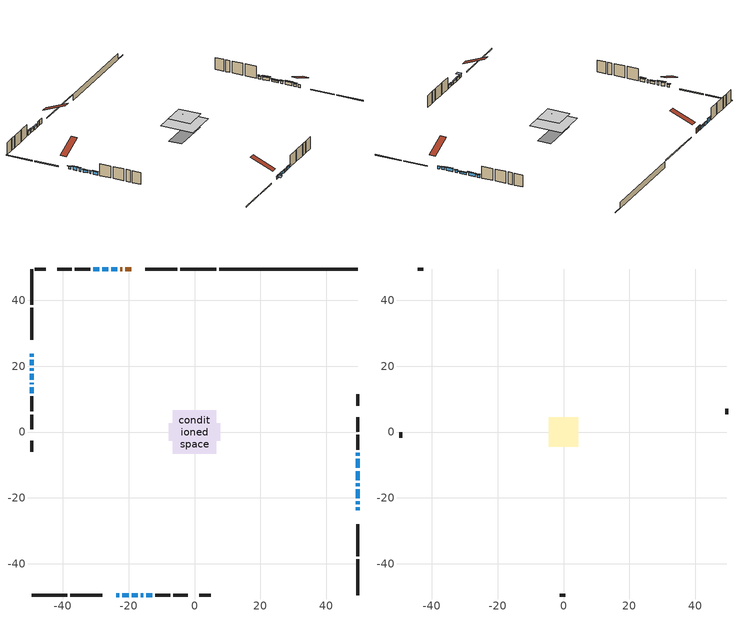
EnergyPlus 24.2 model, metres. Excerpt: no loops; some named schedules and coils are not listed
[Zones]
conditioned space
 floor outside (Floor1 construction): -0.57,-0.57 -0.57,0.57 0.57,0.57 0.57,-0.57 z1.75
 floor adiabatic (AdiabaticFloorConstruction): -6.62,-6.62 -6.62,6.62 6.62,6.62 6.62,-6.62 z4.19
 floor foundation (Slab1 construction): -7.8,-2.72 -7.8,2.72 7.8,2.72 7.8,-2.72 z-0.69
 wall outside (RimJoist1 construction): 6.54,49.54 -4.36,49.54 / -49.54,-49.54 -38.63,-49.54 / -49.54,49.54 -49.54,38.63 / 49.54,-49.54 49.54,-38.63 z1.75:2.05
 wall outside (RimJoist2 construction): -5.29,49.54 -14.92,49.54 / -37.7,-49.54 -28.07,-49.54 / -49.54,37.7 -49.54,28.07 / 49.54,-37.7 49.54,-28.07 z1.75:2.05
 wall outside (AdiabaticWallConstruction 1): -19.27,49.54 -20.99,49.54 / -21.91,49.54 -22.55,49.54 z1.75:3.78
 wall outside (AdiabaticWallConstruction): 49.54,-23.73 49.54,-22.89 / -49.54,14.91 -49.54,14.49 / -16.37,-49.54 -15.62,-49.54 / -49.54,13.56 -49.54,11.73 z1.75:2.97; -23.73,-49.54 -22.81,-49.54 / -21.88,-49.54 -20.05,-49.54 / -49.54,23.73 -49.54,22.81 / 49.54,-21.96 49.54,-21.04 / 49.54,-16.45 49.54,-15.53 / -49.54,17.67 -49.54,15.84 z1.75:2.77; -49.54,21.88 -49.54,20.31 / -49.54,19.38 -49.54,18.59 z1.75:3.15; 49.54,-20.12 49.54,-17.37 / 49.54,-10.93 49.54,-8.19 z1.75:2.99; -23.48,49.54 -25.31,49.54 / -19.13,-49.54 -17.3,-49.54 / -26.24,49.54 -28.07,49.54 / -14.7,-49.54 -12.87,-49.54 / 49.54,-7.26 49.54,-6.34 z1.75:2.79; 49.54,-14.6 49.54,-11.86 z1.75:2.46; -29,49.54 -30.83,49.54 z1.75:3.27
 wall outside (Wall1 construction): -31.75,49.54 -36.32,49.54 / -11.94,-49.54 -7.37,-49.54 / -49.54,10.8 -49.54,6.24 / 49.54,-5.41 49.54,-0.85 z1.75:6.63
 wall outside (Wall2 construction): -37.25,49.54 -41.69,49.54 / -6.44,-49.54 -2.01,-49.54 / -49.54,5.31 -49.54,0.87 / 49.54,0.08 49.54,4.52 z1.75:6.63
 wall outside (Wall5 construction): -45.18,49.54 -48.61,49.54 / 1.49,-49.54 4.91,-49.54 / -49.54,-2.63 -49.54,-6.05 / 49.54,8.01 49.54,11.44 z1.75:6.63
 wall foundation (FoundationWall1 construction): 7.47,49.54,-0.69 7.47,49.54,1.75 45.33,49.54,1.75 45.33,49.54,-0.46 49.54,49.54,-0.46 49.54,49.54,-0.69
 window (WindowConstruction 14): 49.54,-23.73 49.54,-22.89 z1.75:2.97
 window (WindowConstruction 3): -23.73,-49.54 -22.81,-49.54 z1.75:2.76
 window (WindowConstruction 4): -21.88,-49.54 -20.05,-49.54 z1.75:2.76
 window (WindowConstruction 5): -49.54,23.73 -49.54,22.81 z1.75:2.76
 window (WindowConstruction 6): -49.54,21.88 -49.54,20.31 z1.75:3.15
 window (WindowConstruction 7): -49.54,19.38 -49.54,18.59 z1.75:3.15
 window (WindowConstruction 8): 49.54,-21.96 49.54,-21.05 z1.75:2.76
 window (WindowConstruction 9): 49.54,-20.12 49.54,-17.37 z1.75:2.99
 window (WindowConstruction 10): 49.54,-16.44 49.54,-15.53 z1.75:2.76
 window (WindowConstruction 11): -23.48,49.54 -25.31,49.54 z1.75:2.79
 window (WindowConstruction 12): -19.12,-49.54 -17.3,-49.54 z1.75:2.79
 window (WindowConstruction 13): -49.54,17.66 -49.54,15.84 z1.75:2.76
 window (WindowConstruction 20): -49.54,14.91 -49.54,14.49 z1.75:2.97
 window (WindowConstruction 16): 49.54,-14.6 49.54,-11.86 z1.75:2.46
 window (WindowConstruction 15): -16.37,-49.54 -15.62,-49.54 z1.75:2.97
 window (WindowConstruction 17): -26.24,49.54 -28.07,49.54 z1.75:2.79
 window (WindowConstruction 18): -14.7,-49.54 -12.87,-49.54 z1.75:2.79
 window (WindowConstruction 19): -49.54,13.56 -49.54,11.73 z1.75:2.97
 window (WindowConstruction): 49.54,-10.93 49.54,-8.19 z1.75:2.99
 window (WindowConstruction 1): 49.54,-7.26 49.54,-6.34 z1.75:2.79
 window (WindowConstruction 2): -29,49.54 -30.83,49.54 z1.75:3.27
 door (Door): -19.27,49.54 -20.98,49.54 z1.75:3.78
 door (Door 1): -21.91,49.54 -22.55,49.54 z1.75:3.78
 ceiling adiabatic (AdiabaticFloorConstruction): 6.62,-6.62 6.62,6.62 -6.62,6.62 -6.62,-6.62 z4.19
attic - vented
 floor to conditioned space (Floor2 construction Reversed): -4.55,-4.55 -4.55,4.55 4.55,4.55 4.55,-4.55 z6.63
 floor to conditioned space (Floor3 construction Reversed): -1.45,-1.45 -1.45,1.45 1.45,1.45 1.45,-1.45 z6.63
 wall outside (Wall3 construction): -42.62,49.54 -44.25,49.54 / -1.08,-49.54 0.56,-49.54 / -49.54,-0.06 -49.54,-1.7 / 49.54,5.45 49.54,7.09 z1.75:6.63
 roof outside (Roof1 construction): -18.34,49.54,6.63 -18.34,40.35,10.45 -15.85,40.35,10.45 -15.85,49.54,6.63; -24.66,-49.54,6.63 -24.66,-40.35,10.45 -27.14,-40.35,10.45 -27.14,-49.54,6.63; -49.54,24.66,6.63 -40.35,24.66,10.45 -40.35,27.14,10.45 -49.54,27.14,6.63; 49.54,-24.66,6.63 40.35,-24.66,10.45 40.35,-27.14,10.45 49.54,-27.14,6.63
shading: -22.51,-49.54 -24.02,-49.54 -24.02,-51.36 -22.51,-51.36 z3.06; -19.76,-49.54 -22.18,-49.54 -22.18,-49.95 -19.76,-49.95 z3.06; -49.54,22.51 -49.54,24.02 -49.95,24.02 -49.95,22.51 z3.06; -49.54,20.01 -49.54,22.18 -49.95,22.18 -49.95,20.01 z3.44; -49.54,18.39 -49.54,19.58 -49.95,19.58 -49.95,18.39 z3.35; 49.54,-20.75 49.54,-22.26 49.95,-22.26 49.95,-20.75 z3.06; 49.54,-17.17 49.54,-20.32 49.95,-20.32 49.95,-17.17 z3.19; 49.54,-15.33 49.54,-16.65 49.95,-16.65 49.95,-15.33 z2.97; -25.51,49.54 -23.28,49.54 -23.28,49.95 -25.51,49.95 z2.99; -17.09,-49.54 -19.33,-49.54 -19.33,-49.95 -17.09,-49.95 z2.99; -49.54,15.63 -49.54,17.87 -49.95,17.87 -49.95,15.63 z2.97; 49.54,-11.56 49.54,-14.9 49.95,-14.9 49.95,-11.56 z2.76; -28.37,49.54 -25.94,49.54 -25.94,49.95 -28.37,49.95 z3.09; -12.57,-49.54 -14.99,-49.54 -14.99,-49.95 -12.57,-49.95 z3.09; -49.54,11.43 -49.54,13.86 -49.95,13.86 -49.95,11.43 z3.27; 49.54,-7.89 49.54,-11.23 49.95,-11.23 49.95,-7.89 z3.29; 49.54,-6.04 49.54,-7.56 49.95,-7.56 49.95,-6.04 z3.09; -31.12,49.54 -28.7,49.54 -28.7,49.95 -31.12,49.95 z3.57
[Building]
Building 1: Terrain=Suburbs
[Site:Location]
Halifax Intl AP_NS: Latitude {deg}=44.88; Longitude {deg}=-63.51; Time Zone {hr}=-4; Elevation {m}=145; Keep Site Location Information=Yes
[Site:GroundTemperature:Shallow]
3.15511, 1.33576, 1.19006, 2.05344, 5.51939, 8.9692, 11.96, 13.8546, 14.0156, 12.4746, 9.56009, 6.2161
[Site:WaterMainsTemperature]
Calculation Method=Schedule; Temperature Schedule=mains temperature schedule
[Material] Roughness=Rough; Thermal Absorptance=0.9
Name | Thickness {m} | Conductivity {W/m-K} | Density {kg/m3} | Specific Heat {J/kg-K} | Solar Absorptance | Visible Absorptance
asphalt or fiberglass shingles | 0.00635 | 0.162714 | 1121.4 | 1465.45 | 0.4 | 0.4
ceiling loosefill ins | 0.254 | 0.0480833 | 16.02 | 1046.75 | 0.7 | 0.7
ceiling stud and cavity | 0.1397 | 0.193034 | 65.682 | 1177.47 | 0.7 | 0.7
ceiling stud and cavity 1 | 0.1397 | 0.106636 | 65.682 | 1177.47 | 0.7 | 0.7
concrete 4.0 in. | 0.1016 | 1.803125 | 2242.8 | 837.4 | 0.7 | 0.7
concrete 8.0 in. | 0.2032 | 1.803125 | 2242.8 | 837.4 | 0.7 | 0.7
door material | 0.04445 | 0.0451087 | 512.64 | 1214.23 | 0.7 | 0.7
exterior vertical ins | 0.0410211 | 0.029427 | 32.04 | 1214.23 | 0.7 | 0.7
floor covering | 0.0127 | 0.0433444 | 54.468 | 1339.84 | 0.6 | 0.6
floor rigid ins | 0.103632 | 0.029427 | 32.04 | 1214.23 | 0.7 | 0.7
floor rigid ins 1; wall rigid ins 1 | 0.512978 | 0.029427 | 32.04 | 1214.23 | 0.7 | 0.7
floor stud and cavity | 0.1397 | 0.207583 | 92.3553 | 1139.71 | 0.7 | 0.7
floor stud and cavity 1 | 0.1397 | 1.75129 | 37.0049 | 1207.88 | 0.7 | 0.7
furniture material conditioned space 1 | 0.1524 | 0.115458 | 640.8 | 1214.23 | 0.6 | 0.6
gypsum board | 0.0127 | 0.160291 | 801 | 837.4 | 0.6 | 0.6
gypsum board 1 | 0.0127 | 0.160291 | 801 | 837.4 | 0.7 | 0.7
osb sheathing 0.5 in. | 0.0127 | 0.115458 | 512.64 | 1214.23 | 0.7 | 0.7
osb sheathing 0.75 in. | 0.01905 | 0.115458 | 512.64 | 1214.23 | 0.7 | 0.7
osb sheathing 2.0 in. | 0.0508 | 0.115458 | 512.64 | 1214.23 | 0.7 | 0.7
rim joist rigid ins; wall rigid ins | 0.051816 | 0.029427 | 32.04 | 1214.23 | 0.7 | 0.7
rim joist stud and cavity | 0.0508 | 0.0385912 | 125.044 | 1163.47 | 0.6 | 0.6
rim joist stud and cavity 1 | 0.0508 | 0.0381321 | 125.044 | 1163.47 | 0.6 | 0.6
wall stud and cavity | 0.1397 | 0.206077 | 139.0536 | 1170.24 | 0.7 | 0.7
wall stud and cavity 1 | 0.1397 | 0.191641 | 139.0536 | 1170.24 | 0.7 | 0.7
wall stud and cavity 2 | 0.0889 | 6.9971 | 50.32683 | 1063.81 | 0.6 | 0.6
wall stud and cavity 3 | 0.1397 | 0.230177 | 139.0536 | 1170.24 | 0.7 | 0.7
wall stud and cavity 4 | 0.0889 | 0.380278 | 52.3479 | 1209.89 | 0.7 | 0.7
wall stud and cavity 5 | 0.0889 | 0.391764 | 83.0341 | 1211.67 | 0.7 | 0.7
wood siding | 0.0254 | 0.102417 | 544.68 | 1172.36 | 0.4 | 0.4
wood siding 1 | 0.00254 | 0.102417 | 544.68 | 1172.36 | 0.4 | 0.4
wood siding 2; wood siding 3; wood siding 4 | 0.0254 | 0.102417 | 544.68 | 1172.36 | 0.7 | 0.7
[WindowMaterial:SimpleGlazingSystem]
Name | U-Factor {W/m2-K} | Solar Heat Gain Coefficient
WindowMaterial | 2.93496 | 0.65
WindowMaterial 1 | 2.94348 | 0.64
WindowMaterial 2 | 2.927009 | 0.66
WindowMaterial 3 | 2.94461 | 0.64
WindowMaterial 4 | 2.941204 | 0.65
WindowMaterial 5 | 2.986628 | 0.6
WindowMaterial 6 | 2.96903 | 0.62
WindowMaterial 7 | 2.96619 | 0.62
WindowMaterial 8 | 2.93609 | 0.65
[Construction]
AdiabaticFloorConstruction: floor stud and cavity 1, floor rigid ins 1, osb sheathing 0.75 in., floor covering
AdiabaticWallConstruction: wood siding 3, wall rigid ins 1, wall stud and cavity 4, gypsum board
AdiabaticWallConstruction 1: wood siding 4, wall rigid ins 1, wall stud and cavity 4, gypsum board
Door; Door 1: door material
Floor1 construction: floor stud and cavity, floor rigid ins, osb sheathing 0.75 in., floor covering
Floor2 construction Reversed: gypsum board, ceiling stud and cavity, ceiling loosefill ins
Floor3 construction Reversed: gypsum board, ceiling stud and cavity 1, ceiling loosefill ins
FoundationWall1 construction: concrete 8.0 in., gypsum board 1
furniture construction conditioned space 1: furniture material conditioned space 1
PartitionWallConstruction: gypsum board, wall stud and cavity 5, gypsum board
RimJoist1 construction: wood siding 2, rim joist rigid ins, osb sheathing 2.0 in., rim joist stud and cavity
RimJoist2 construction: wood siding 2, rim joist rigid ins, osb sheathing 2.0 in., rim joist stud and cavity 1
Roof1 construction: asphalt or fiberglass shingles
Slab1 construction: concrete 4.0 in.
Wall1 construction: wood siding, wall rigid ins, osb sheathing 0.5 in., wall stud and cavity, gypsum board
Wall2 construction: wood siding, wall rigid ins, osb sheathing 0.5 in., wall stud and cavity 1, gypsum board
Wall3 construction: wood siding 1, wall stud and cavity 2
Wall5 construction: wood siding, wall rigid ins, osb sheathing 0.5 in., wall stud and cavity 3, gypsum board
WindowConstruction; WindowConstruction 9: WindowMaterial
WindowConstruction 1; WindowConstruction 11; WindowConstruction 12; WindowConstruction 17; WindowConstruction 18: WindowMaterial 1
WindowConstruction 10; WindowConstruction 13; WindowConstruction 3; WindowConstruction 4; WindowConstruction 5; WindowConstruction 8: WindowMaterial 3
WindowConstruction 14; WindowConstruction 20: WindowMaterial 5
WindowConstruction 15: WindowMaterial 6
WindowConstruction 16: WindowMaterial 7
WindowConstruction 19: WindowMaterial 8
WindowConstruction 2: WindowMaterial 2
WindowConstruction 6; WindowConstruction 7: WindowMaterial 4
[Zone] Multiplier=1; Part of Total Floor Area=Yes
Name | Volume {m3}
attic - vented | 55.9402
conditioned space | 688
[Space]
Name | Zone | Volume {m3}
attic - vented 1 | attic - vented | 55.9402
conditioned space 1 | conditioned space | 688
[ZoneInfiltration:EffectiveLeakageArea]
infil attic - vented 1: Zone or Space=attic - vented 1; Schedule=Always On Discrete; Effective Air Leakage Area {cm2}=3271.16; Stack Coefficient=0.000605144; Wind Coefficient=1.66207e-05
[ZoneMixing]
whole house fan mix: Zone or Space=attic - vented; Schedule=Always On Continuous; Design Flow Rate Calculation Method=Flow/Zone; Design Flow Rate {m3/s}=0; Source Zone or Space=conditioned space
[SurfaceProperty:ExposedFoundationPerimeter]
Slab1: Exposed Perimeter Calculation Method=TotalExposedPerimeter; Total Exposed Perimeter {m}=42.063
[InternalMass] Zone or ZoneList=conditioned space; Space or SpaceList=conditioned space 1
Name | Construction | Surface Area {m2}
furniture mass conditioned space 1 | furniture construction conditioned space 1 | 104.612
partition wall mass | PartitionWallConstruction | 261.53
[Lights]
interior lighting: Zone or ZoneList or Space or SpaceList=conditioned space 1; Schedule=interior lighting schedule; Design Level Calculation Method=LightingLevel; Lighting Level {W}=343.2; Return Air Fraction=0; Fraction Radiant=0.6; Fraction Visible=0.2; Fraction Replaceable=1
[People]
occupants: Zone or ZoneList or Space or SpaceList=conditioned space 1; Number of People Schedule=occupants schedule; Number of People Calculation Method=People; Number of People=3; Fraction Radiant=0.314171; Sensible Heat Fraction=0.56303; Activity Level Schedule=occupants activity schedule; Carbon Dioxide Generation Rate {m3/s-W}=0; Enable ASHRAE 55 Comfort Warnings=No; Mean Radiant Temperature Calculation Type=EnclosureAveraged
[ElectricEquipment] Zone or ZoneList or Space or SpaceList=conditioned space 1; Design Level Calculation Method=EquipmentLevel
Name | Schedule | Design Level {W} | Fraction Latent | Fraction Radiant | Fraction Lost
clothes dryer | clothes dryer schedule | 140.772 | 0.015 | 0.081 | 0.85
clothes washer | clothes washer schedule | 32.1985 | 0.03 | 0.162 | 0.7
cooking range | cooking range schedule | 215.147 | 0.08 | 0.432 | 0.2
dishwasher | dishwasher schedule | 66.8632 | 0.3 | 0.18 | 0.4
fridge | fridge schedule | 72.9452 | 0 | 0.6 | 0
mech vent bath fan 0 | mech vent bath fan 0 schedule | 100.4 | 0 | 0 | 1
mech vent bath fan 1 | mech vent bath fan 1 schedule | 100.4 | 0 | 0 | 1
mech vent bath fan 2 | mech vent bath fan 2 schedule | 100.4 | 0 | 0 | 1
mech vent bath fan 3 | mech vent bath fan 3 schedule | 100.4 | 0 | 0 | 1
mech vent house fan | mech vent house fan schedule | 46.36 | 0 | 0 | 0.5
mech vent house fan cfis | mech vent house fan cfis schedule | 0 | 0 | 0 | 0
mech vent range fan 0 | mech vent range fan 0 schedule | 57 | 0 | 0 | 1
misc plug loads | misc plug loads schedule | 494.7 | 0.045 | 0.513 | 0.1
whole house fan | Always On Discrete | 0 | 0 | 0 | 1
[OtherEquipment] Zone or ZoneList or Space or SpaceList=conditioned space 1; Design Level Calculation Method=EquipmentLevel
Name | Fuel Type | Schedule | Design Level {W} | Fraction Latent | Fraction Radiant | Fraction Lost
clothes dryer 1 | Electricity | clothes dryer schedule | 0 | 0.015 | 0.081 | 0.85
cooking range 1 | Electricity | cooking range schedule | 0 | 0.08 | 0.432 | 0.2
general water use latent | None | general water use schedule | 62.594 | 1 | 0 | 0
general water use sensible | None | general water use schedule | -61.6891 | 0 | 0.6 | 0
mech vent house fan latent load | None | Always On Discrete | 0 | 1 | 0 | 0
mech vent house fan sensible load | None | Always On Discrete | 0 | 0 | 0 | 0
water heater energy adjustment1 | Electricity | Always On Discrete | 0.01 | 0 | 0 | 1
[ZoneInfiltration:DesignFlowRate] Zone or ZoneList or Space or SpaceList=conditioned space 1; Schedule=Always On Discrete; Design Flow Rate Calculation Method=Flow/Zone; Design Flow Rate {m3/s}=0
infil flow; natural vent flow; whole house fan flow
[ZoneControl:Thermostat]
conditioned space Thermostat: Zone or ZoneList=conditioned space; Control Type Schedule=conditioned space Thermostat Schedule; Control 1=conditioned space temperature setpoint; Temperature Difference Between Cutout And Setpoint {deltaC}=0
[ThermostatSetpoint:DualSetpoint]
conditioned space temperature setpoint: Heating Setpoint Temperature Schedule=heating setpoint; Cooling Setpoint Temperature Schedule=cooling setpoint
[AirLoopHVAC:UnitarySystem]
unit heater unitary system: Control Type=Load; Controlling Zone or Thermostat Location=conditioned space; Dehumidification Control Type=None; Availability Schedule=Always On Discrete; Supply Fan=unit heater supply fan; Fan Placement=BlowThrough; Supply Air Fan Operating Mode Schedule=unit heater auto fan schedule; Heating Coil=unit heater htg coil; DX Heating Coil Sizing Ratio=1; Use DOAS DX Cooling Coil=No; Minimum Supply Air Temperature {C}=2; Latent Load Control=SensibleOnlyLoadControl; Cooling Supply Air Flow Rate Method=None; Heating Supply Air Flow Rate Method=SupplyAirFlowRate; Heating Supply Air Flow Rate {m3/s}=0.00141584; No Load Supply Air Flow Rate Method=SupplyAirFlowRate; No Load Supply Air Flow Rate {m3/s}=0; No Load Supply Air Flow Rate Control Set To Low Speed=Yes; Maximum Supply Air Temperature {C}=48.8889; Maximum Outdoor Dry-Bulb Temperature for Supplemental Heater Operation {C}=21; Ancillary On-Cycle Electric Power {W}=0; Ancillary Off-Cycle Electric Power {W}=0
[Zone equipment]
conditioned space: electric baseboard, unit heater unitary system
[Foundation:Kiva]
Foundation Kiva 1: Initial Indoor Air Temperature {C}=18; Wall Height Above Grade {m}=1.74998; Wall Depth Below Slab {m}=0.2032; Custom Block Material Name 1=exterior vertical ins; Custom Block Depth 1 {m}=2.43998; Custom Block X Position 1 {m}=0.2159; Custom Block Z Position 1 {m}=0
[Foundation:Kiva:Settings]
Soil Conductivity {W/m-K}=0.849921; Soil Density {kg/m3}=1842.3; Soil Specific Heat {J/kg-K}=418.7; Ground Solar Absorptivity=0.9; Ground Thermal Absorptivity=0.9; Ground Surface Roughness {m}=0.03; Far-Field Width {m}=40; Deep-Ground Boundary Condition=ZeroFlux; Deep-Ground Depth {m}=40; Minimum Cell Dimension {m}=0.2; Maximum Cell Growth Coefficient=3; Simulation Timestep=Timestep
[Exterior:Lights]
exterior lighting: Schedule=exterior lighting schedule; Design Level {W}=75.6
[EnergyManagementSystem:Sensor] Output:Variable or Output:Meter Index Key=conditioned space
Name | Output:Variable or Output:Meter
conditioned_space_clg_unmet_s | Zone Cooling Setpoint Not Met Time
conditioned_space_htg_unmet_s | Zone Heating Setpoint Not Met Time
fridge_tin_s; tin_s; tin_s_1 | Zone Mean Air Temperature
tout_s | Zone Outdoor Air Drybulb Temperature
win_s | Zone Air Humidity Ratio
[Schedule:Constant]
Name | Hourly Value
Always On Continuous; mech vent house fan schedule; mech vent house fan cfis schedule; Always On Discrete | 1
occupants activity schedule | 117.228
fridge schedule; unit heater auto fan schedule | 0
[Schedule:Week:Daily]
interior lighting schedule Week Rule - Jan1-Jan27: interior lighting schedule day, interior lighting schedule day, interior lighting schedule day, interior lighting schedule day, interior lighting schedule day, interior lighting schedule day, interior lighting schedule day, interior lighting schedule default day, interior lighting schedule default day, interior lighting schedule default day, interior lighting schedule default day, interior lighting schedule default day
interior lighting schedule Week Rule - Jan28-Feb3: interior lighting schedule day, interior lighting schedule day, interior lighting schedule day, interior lighting schedule day, interior lighting schedule day 1, interior lighting schedule day 1, interior lighting schedule day 1, interior lighting schedule default day, interior lighting schedule default day, interior lighting schedule default day, interior lighting schedule default day, interior lighting schedule default day
interior lighting schedule Week Rule - Feb4-Feb24: interior lighting schedule day 1, interior lighting schedule day 1, interior lighting schedule day 1, interior lighting schedule day 1, interior lighting schedule day 1, interior lighting schedule day 1, interior lighting schedule day 1, interior lighting schedule default day, interior lighting schedule default day, interior lighting schedule default day, interior lighting schedule default day, interior lighting schedule default day
interior lighting schedule Week Rule - Feb25-Mar3: interior lighting schedule day 1, interior lighting schedule day 1, interior lighting schedule day 1, interior lighting schedule day 1, interior lighting schedule day 2, interior lighting schedule day 2, interior lighting schedule day 2, interior lighting schedule default day, interior lighting schedule default day, interior lighting schedule default day, interior lighting schedule default day, interior lighting schedule default day
interior lighting schedule Week Rule - Mar4-Mar31: interior lighting schedule day 2, interior lighting schedule day 2, interior lighting schedule day 2, interior lighting schedule day 2, interior lighting schedule day 2, interior lighting schedule day 2, interior lighting schedule day 2, interior lighting schedule default day, interior lighting schedule default day, interior lighting schedule default day, interior lighting schedule default day, interior lighting schedule default day
interior lighting schedule Week Rule - Apr1-Apr28: interior lighting schedule day 3, interior lighting schedule day 3, interior lighting schedule day 3, interior lighting schedule day 3, interior lighting schedule day 3, interior lighting schedule day 3, interior lighting schedule day 3, interior lighting schedule default day, interior lighting schedule default day, interior lighting schedule default day, interior lighting schedule default day, interior lighting schedule default day
interior lighting schedule Week Rule - Apr29-May5: interior lighting schedule day 3, interior lighting schedule day 3, interior lighting schedule day 4, interior lighting schedule day 4, interior lighting schedule day 4, interior lighting schedule day 4, interior lighting schedule day 4, interior lighting schedule default day, interior lighting schedule default day, interior lighting schedule default day, interior lighting schedule default day, interior lighting schedule default day
interior lighting schedule Week Rule - May6-May26: interior lighting schedule day 4, interior lighting schedule day 4, interior lighting schedule day 4, interior lighting schedule day 4, interior lighting schedule day 4, interior lighting schedule day 4, interior lighting schedule day 4, interior lighting schedule default day, interior lighting schedule default day, interior lighting schedule default day, interior lighting schedule default day, interior lighting schedule default day
interior lighting schedule Week Rule - May27-Jun2: interior lighting schedule day 4, interior lighting schedule day 4, interior lighting schedule day 4, interior lighting schedule day 4, interior lighting schedule day 4, interior lighting schedule day 5, interior lighting schedule day 5, interior lighting schedule default day, interior lighting schedule default day, interior lighting schedule default day, interior lighting schedule default day, interior lighting schedule default day
interior lighting schedule Week Rule - Jun3-Jun30: interior lighting schedule day 5, interior lighting schedule day 5, interior lighting schedule day 5, interior lighting schedule day 5, interior lighting schedule day 5, interior lighting schedule day 5, interior lighting schedule day 5, interior lighting schedule default day, interior lighting schedule default day, interior lighting schedule default day, interior lighting schedule default day, interior lighting schedule default day
interior lighting schedule Week Rule - Jul1-Jul28: interior lighting schedule day 6, interior lighting schedule day 6, interior lighting schedule day 6, interior lighting schedule day 6, interior lighting schedule day 6, interior lighting schedule day 6, interior lighting schedule day 6, interior lighting schedule default day, interior lighting schedule default day, interior lighting schedule default day, interior lighting schedule default day, interior lighting schedule default day
interior lighting schedule Week Rule - Jul29-Aug4: interior lighting schedule day 6, interior lighting schedule day 6, interior lighting schedule day 6, interior lighting schedule day 7, interior lighting schedule day 7, interior lighting schedule day 7, interior lighting schedule day 7, interior lighting schedule default day, interior lighting schedule default day, interior lighting schedule default day, interior lighting schedule default day, interior lighting schedule default day
interior lighting schedule Week Rule - Aug5-Aug25: interior lighting schedule day 7, interior lighting schedule day 7, interior lighting schedule day 7, interior lighting schedule day 7, interior lighting schedule day 7, interior lighting schedule day 7, interior lighting schedule day 7, interior lighting schedule default day, interior lighting schedule default day, interior lighting schedule default day, interior lighting schedule default day, interior lighting schedule default day
interior lighting schedule Week Rule - Aug26-Sep1: interior lighting schedule day 7, interior lighting schedule day 7, interior lighting schedule day 7, interior lighting schedule day 7, interior lighting schedule day 7, interior lighting schedule day 7, interior lighting schedule day 8, interior lighting schedule default day, interior lighting schedule default day, interior lighting schedule default day, interior lighting schedule default day, interior lighting schedule default day
interior lighting schedule Week Rule - Sep2-Sep29: interior lighting schedule day 8, interior lighting schedule day 8, interior lighting schedule day 8, interior lighting schedule day 8, interior lighting schedule day 8, interior lighting schedule day 8, interior lighting schedule day 8, interior lighting schedule default day, interior lighting schedule default day, interior lighting schedule default day, interior lighting schedule default day, interior lighting schedule default day
interior lighting schedule Week Rule - Sep30-Oct6: interior lighting schedule day 8, interior lighting schedule day 9, interior lighting schedule day 9, interior lighting schedule day 9, interior lighting schedule day 9, interior lighting schedule day 9, interior lighting schedule day 9, interior lighting schedule default day, interior lighting schedule default day, interior lighting schedule default day, interior lighting schedule default day, interior lighting schedule default day
interior lighting schedule Week Rule - Oct7-Oct27: interior lighting schedule day 9, interior lighting schedule day 9, interior lighting schedule day 9, interior lighting schedule day 9, interior lighting schedule day 9, interior lighting schedule day 9, interior lighting schedule day 9, interior lighting schedule default day, interior lighting schedule default day, interior lighting schedule default day, interior lighting schedule default day, interior lighting schedule default day
interior lighting schedule Week Rule - Oct28-Nov3: interior lighting schedule day 9, interior lighting schedule day 9, interior lighting schedule day 9, interior lighting schedule day 9, interior lighting schedule day 10, interior lighting schedule day 10, interior lighting schedule day 10, interior lighting schedule default day, interior lighting schedule default day, interior lighting schedule default day, interior lighting schedule default day, interior lighting schedule default day
interior lighting schedule Week Rule - Nov4-Nov24: interior lighting schedule day 10, interior lighting schedule day 10, interior lighting schedule day 10, interior lighting schedule day 10, interior lighting schedule day 10, interior lighting schedule day 10, interior lighting schedule day 10, interior lighting schedule default day, interior lighting schedule default day, interior lighting schedule default day, interior lighting schedule default day, interior lighting schedule default day
interior lighting schedule Week Rule - Nov25-Dec1: interior lighting schedule day 10, interior lighting schedule day 10, interior lighting schedule day 10, interior lighting schedule day 10, interior lighting schedule day 10, interior lighting schedule day 10, interior lighting schedule day 11, interior lighting schedule default day, interior lighting schedule default day, interior lighting schedule default day, interior lighting schedule default day, interior lighting schedule default day
interior lighting schedule Week Rule - Dec2-Dec31: interior lighting schedule day 11, interior lighting schedule day 11, interior lighting schedule day 11, interior lighting schedule day 11, interior lighting schedule day 11, interior lighting schedule day 11, interior lighting schedule day 11, interior lighting schedule default day, interior lighting schedule default day, interior lighting schedule default day, interior lighting schedule default day, interior lighting schedule default day
occupants schedule Week Rule - Jan1-Dec31: occupants schedule day, occupants schedule day, occupants schedule day, occupants schedule day, occupants schedule day, occupants schedule day, occupants schedule day, occupants schedule default day, occupants schedule default day, occupants schedule default day, occupants schedule default day, occupants schedule default day
clothes dryer schedule Week Rule - Jan1-Dec31: clothes dryer schedule day, clothes dryer schedule day, clothes dryer schedule day, clothes dryer schedule day, clothes dryer schedule day, clothes dryer schedule day, clothes dryer schedule day, clothes dryer schedule default day, clothes dryer schedule default day, clothes dryer schedule default day, clothes dryer schedule default day, clothes dryer schedule default day
clothes washer schedule Week Rule - Jan1-Dec31: clothes washer schedule day, clothes washer schedule day, clothes washer schedule day, clothes washer schedule day, clothes washer schedule day, clothes washer schedule day, clothes washer schedule day, clothes washer schedule default day, clothes washer schedule default day, clothes washer schedule default day, clothes washer schedule default day, clothes washer schedule default day
cooking range schedule Week Rule - Jan1-Dec31: cooking range schedule day, cooking range schedule day, cooking range schedule day, cooking range schedule day, cooking range schedule day, cooking range schedule day, cooking range schedule day, cooking range schedule default day, cooking range schedule default day, cooking range schedule default day, cooking range schedule default day, cooking range schedule default day
dishwasher schedule Week Rule - Jan1-Dec31: dishwasher schedule day, dishwasher schedule day, dishwasher schedule day, dishwasher schedule day, dishwasher schedule day, dishwasher schedule day, dishwasher schedule day, dishwasher schedule default day, dishwasher schedule default day, dishwasher schedule default day, dishwasher schedule default day, dishwasher schedule default day
mech vent bath fan 0 schedule Week Rule - Jan1-Dec31: mech vent bath fan 0 schedule day, mech vent bath fan 0 schedule day, mech vent bath fan 0 schedule day, mech vent bath fan 0 schedule day, mech vent bath fan 0 schedule day, mech vent bath fan 0 schedule day, mech vent bath fan 0 schedule day, mech vent bath fan 0 schedule default day, mech vent bath fan 0 schedule default day, mech vent bath fan 0 schedule default day, mech vent bath fan 0 schedule default day, mech vent bath fan 0 schedule default day
mech vent bath fan 1 schedule Week Rule - Jan1-Dec31: mech vent bath fan 1 schedule day, mech vent bath fan 1 schedule day, mech vent bath fan 1 schedule day, mech vent bath fan 1 schedule day, mech vent bath fan 1 schedule day, mech vent bath fan 1 schedule day, mech vent bath fan 1 schedule day, mech vent bath fan 1 schedule default day, mech vent bath fan 1 schedule default day, mech vent bath fan 1 schedule default day, mech vent bath fan 1 schedule default day, mech vent bath fan 1 schedule default day
mech vent bath fan 2 schedule Week Rule - Jan1-Dec31: mech vent bath fan 2 schedule day, mech vent bath fan 2 schedule day, mech vent bath fan 2 schedule day, mech vent bath fan 2 schedule day, mech vent bath fan 2 schedule day, mech vent bath fan 2 schedule day, mech vent bath fan 2 schedule day, mech vent bath fan 2 schedule default day, mech vent bath fan 2 schedule default day, mech vent bath fan 2 schedule default day, mech vent bath fan 2 schedule default day, mech vent bath fan 2 schedule default day
mech vent bath fan 3 schedule Week Rule - Jan1-Dec31: mech vent bath fan 3 schedule day, mech vent bath fan 3 schedule day, mech vent bath fan 3 schedule day, mech vent bath fan 3 schedule day, mech vent bath fan 3 schedule day, mech vent bath fan 3 schedule day, mech vent bath fan 3 schedule day, mech vent bath fan 3 schedule default day, mech vent bath fan 3 schedule default day, mech vent bath fan 3 schedule default day, mech vent bath fan 3 schedule default day, mech vent bath fan 3 schedule default day
[Schedule:Year]
interior lighting schedule: interior lighting schedule Week Rule - Jan1-Jan27, 1, 1, 1, 27, interior lighting schedule Week Rule - Jan28-Feb3, 1, 28, 2, 3, interior lighting schedule Week Rule - Feb4-Feb24, 2, 4, 2, 24, interior lighting schedule Week Rule - Feb25-Mar3, 2, 25, 3, 3, interior lighting schedule Week Rule - Mar4-Mar31, 3, 4, 3, 31, interior lighting schedule Week Rule - Apr1-Apr28, 4, 1, 4, 28, interior lighting schedule Week Rule - Apr29-May5, 4, 29, 5, 5, interior lighting schedule Week Rule - May6-May26, 5, 6, 5, 26, interior lighting schedule Week Rule - May27-Jun2, 5, 27, 6, 2, interior lighting schedule Week Rule - Jun3-Jun30, 6, 3, 6, 30, interior lighting schedule Week Rule - Jul1-Jul28, 7, 1, 7, 28, interior lighting schedule Week Rule - Jul29-Aug4, 7, 29, 8, 4, interior lighting schedule Week Rule - Aug5-Aug25, 8, 5, 8, 25, interior lighting schedule Week Rule - Aug26-Sep1, 8, 26, 9, 1, interior lighting schedule Week Rule - Sep2-Sep29, 9, 2, 9, 29, interior lighting schedule Week Rule - Sep30-Oct6, 9, 30, 10, 6, interior lighting schedule Week Rule - Oct7-Oct27, 10, 7, 10, 27, interior lighting schedule Week Rule - Oct28-Nov3, 10, 28, 11, 3, interior lighting schedule Week Rule - Nov4-Nov24, 11, 4, 11, 24, interior lighting schedule Week Rule - Nov25-Dec1, 11, 25, 12, 1, interior lighting schedule Week Rule - Dec2-Dec31, 12, 2, 12, 31
occupants schedule: occupants schedule Week Rule - Jan1-Dec31, 1, 1, 12, 31
clothes dryer schedule: clothes dryer schedule Week Rule - Jan1-Dec31, 1, 1, 12, 31
clothes washer schedule: clothes washer schedule Week Rule - Jan1-Dec31, 1, 1, 12, 31
cooking range schedule: cooking range schedule Week Rule - Jan1-Dec31, 1, 1, 12, 31
dishwasher schedule: dishwasher schedule Week Rule - Jan1-Dec31, 1, 1, 12, 31
mech vent bath fan 0 schedule: mech vent bath fan 0 schedule Week Rule - Jan1-Dec31, 1, 1, 12, 31
mech vent bath fan 1 schedule: mech vent bath fan 1 schedule Week Rule - Jan1-Dec31, 1, 1, 12, 31
mech vent bath fan 2 schedule: mech vent bath fan 2 schedule Week Rule - Jan1-Dec31, 1, 1, 12, 31
mech vent bath fan 3 schedule: mech vent bath fan 3 schedule Week Rule - Jan1-Dec31, 1, 1, 12, 31
mech vent range fan 0 schedule: mech vent range fan 0 schedule Week Rule - Jan1-Dec31, 1, 1, 12, 31
misc plug loads schedule: misc plug loads schedule Week Rule - Jan1-Dec31, 1, 1, 12, 31
general water use schedule: general water use schedule Week Rule - Jan1-Dec31, 1, 1, 12, 31
exterior lighting schedule: exterior lighting schedule Week Rule - Jan1-Jan27, 1, 1, 1, 27, exterior lighting schedule Week Rule - Jan28-Feb3, 1, 28, 2, 3, exterior lighting schedule Week Rule - Feb4-Feb24, 2, 4, 2, 24, exterior lighting schedule Week Rule - Feb25-Mar3, 2, 25, 3, 3, exterior lighting schedule Week Rule - Mar4-Mar31, 3, 4, 3, 31, exterior lighting schedule Week Rule - Apr1-Apr28, 4, 1, 4, 28, exterior lighting schedule Week Rule - Apr29-May5, 4, 29, 5, 5, exterior lighting schedule Week Rule - May6-May26, 5, 6, 5, 26, exterior lighting schedule Week Rule - May27-Jun2, 5, 27, 6, 2, exterior lighting schedule Week Rule - Jun3-Jun30, 6, 3, 6, 30, exterior lighting schedule Week Rule - Jul1-Jul28, 7, 1, 7, 28, exterior lighting schedule Week Rule - Jul29-Aug4, 7, 29, 8, 4, exterior lighting schedule Week Rule - Aug5-Aug25, 8, 5, 8, 25, exterior lighting schedule Week Rule - Aug26-Sep1, 8, 26, 9, 1, exterior lighting schedule Week Rule - Sep2-Sep29, 9, 2, 9, 29, exterior lighting schedule Week Rule - Sep30-Oct6, 9, 30, 10, 6, exterior lighting schedule Week Rule - Oct7-Oct27, 10, 7, 10, 27, exterior lighting schedule Week Rule - Oct28-Nov3, 10, 28, 11, 3, exterior lighting schedule Week Rule - Nov4-Nov24, 11, 4, 11, 24, exterior lighting schedule Week Rule - Nov25-Dec1, 11, 25, 12, 1, exterior lighting schedule Week Rule - Dec2-Dec31, 12, 2, 12, 31
[Schedule:Compact]
conditioned space Thermostat Schedule: Through: 12/31, For: AllDays, Until: 24:00, 4
mains temperature schedule: Through: 01/01, For: AllDays, Until: 24:00, 7.41, Through: 01/02, For: AllDays, Until: 24:00, 7.34833, Through: 01/03, For: AllDays, Until: 24:00, 7.28778, Through: 01/04, For: AllDays, Until: 24:00, 7.22889, Through: 01/05, For: AllDays, Until: 24:00, 7.17056, Through: 01/06, For: AllDays, Until: 24:00, 7.11333, Through: 01/07, For: AllDays, Until: 24:00, 7.05722, Through: 01/08, For: AllDays, Until: 24:00, 7.00167, Through: 01/09, For: AllDays, Until: 24:00, 6.94778, Through: 01/10, For: AllDays, Until: 24:00, 6.895, Through: 01/11, For: AllDays, Until: 24:00, 6.84333, Through: 01/12, For: AllDays, Until: 24:00, 6.79278, Through: 01/13, For: AllDays, Until: 24:00, 6.74389, Through: 01/14, For: AllDays, Until: 24:00, 6.69556, Through: 01/15, For: AllDays, Until: 24:00, 6.64889, Through: 01/16, For: AllDays, Until: 24:00, 6.60278, Through: 01/17, For: AllDays, Until: 24:00, 6.55833, Through: 01/18, For: AllDays, Until: 24:00, 6.515, Through: 01/19, For: AllDays, Until: 24:00, 6.47333, Through: 01/20, For: AllDays, Until: 24:00, 6.43278, Through: 01/21, For: AllDays, Until: 24:00, 6.39333, Through: 01/22, For: AllDays, Until: 24:00, 6.355, Through: 01/23, For: AllDays, Until: 24:00, 6.31833, Through: 01/24, For: AllDays, Until: 24:00, 6.28278, Through: 01/25, For: AllDays, Until: 24:00, 6.24889, Through: 01/26, For: AllDays, Until: 24:00, 6.21611, Through: 01/27, For: AllDays, Until: 24:00, 6.18444, Through: 01/28, For: AllDays, Until: 24:00, 6.15444, Through: 01/29, For: AllDays, Until: 24:00, 6.12556, Through: 01/30, For: AllDays, Until: 24:00, 6.09833, Through: 01/31, For: AllDays, Until: 24:00, 6.07222, Through: 02/01, For: AllDays, Until: 24:00, 6.04778, Through: 02/02, For: AllDays, Until: 24:00, 6.02444, Through: 02/03, For: AllDays, Until: 24:00, 6.00278, Through: 02/04, For: AllDays, Until: 24:00, 5.98222, Through: 02/05, For: AllDays, Until: 24:00, 5.96333, Through: 02/06, For: AllDays, Until: 24:00, 5.94556, Through: 02/07, For: AllDays, Until: 24:00, 5.92944, Through: 02/08, For: AllDays, Until: 24:00, 5.915, Through: 02/09, For: AllDays, Until: 24:00, 5.90167, Through: 02/10, For: AllDays, Until: 24:00, 5.89, Through: 02/11, For: AllDays, Until: 24:00, 5.87944, Through: 02/12, For: AllDays, Until: 24:00, 5.87056, Through: 02/13, For: AllDays, Until: 24:00, 5.86333, Through: 02/14, For: AllDays, Until: 24:00, 5.85722, Through: 02/15, For: AllDays, Until: 24:00, 5.85278, Through: 02/16, For: AllDays, Until: 24:00, 5.84944, Through: 02/17, For: AllDays, Until: 24:00, 5.84833, Through: 02/18, For: AllDays, Until: 24:00, 5.84778, Through: 02/19, For: AllDays, Until: 24:00, 5.84944, Through: 02/20, For: AllDays, Until: 24:00, 5.85167, Through: 02/21, For: AllDays, Until: 24:00, 5.85611, Through: 02/22, For: AllDays, Until: 24:00, 5.86167, Through: 02/23, For: AllDays, Until: 24:00, 5.86889, Through: 02/24, For: AllDays, Until: 24:00, 5.87722, Through: 02/25, For: AllDays, Until: 24:00, 5.88722, Through: 02/26, For: AllDays, Until: 24:00, 5.89889, Through: 02/27, For: AllDays, Until: 24:00, 5.91167, Through: 02/28, For: AllDays, Until: 24:00, 5.92611, Through: 03/01, For: AllDays, Until: 24:00, 5.94222, Through: 03/02, For: AllDays, Until: 24:00, 5.95944, Through: 03/03, For: AllDays, Until: 24:00, 5.97778, Through: 03/04, For: AllDays, Until: 24:00, 5.99778, Through: 03/05, For: AllDays, Until: 24:00, 6.01944, Through: 03/06, For: AllDays, Until: 24:00, 6.04222, Through: 03/07, For: AllDays, Until: 24:00, 6.06667, Through: 03/08, For: AllDays, Until: 24:00, 6.09222, Through: 03/09, For: AllDays, Until: 24:00, 6.11944, Through: 03/10, For: AllDays, Until: 24:00, 6.14778, Through: 03/11, For: AllDays, Until: 24:00, 6.17722, Through: 03/12, For: AllDays, Until: 24:00, 6.20833, Through: 03/13, For: AllDays, Until: 24:00, 6.24111, Through: 03/14, For: AllDays, Until: 24:00, 6.275, Through: 03/15, For: AllDays, Until: 24:00, 6.31, Through: 03/16, For: AllDays, Until: 24:00, 6.34667, Through: 03/17, For: AllDays, Until: 24:00, 6.38444, Through: 03/18, For: AllDays, Until: 24:00, 6.42333, Through: 03/19, For: AllDays, Until: 24:00, 6.46389, Through: 03/20, For: AllDays, Until: 24:00, 6.50556, Through: 03/21, For: AllDays, Until: 24:00, 6.54833, Through: 03/22, For: AllDays, Until: 24:00, 6.59278, Through: 03/23, For: AllDays, Until: 24:00, 6.63833, Through: 03/24, For: AllDays, Until: 24:00, 6.685, Through: 03/25, For: AllDays, Until: 24:00, 6.73278, Through: 03/26, For: AllDays, Until: 24:00, 6.78167, Through: 03/27, For: AllDays, Until: 24:00, 6.83167, Through: 03/28, For: AllDays, Until: 24:00, 6.88333, Through: 03/29, For: AllDays, Until: 24:00, 6.93611, Through: 03/30, For: AllDays, Until: 24:00, 6.98944, Through: 03/31, For: AllDays, Until: 24:00, 7.04444, Through: 04/01, For: AllDays, Until: 24:00, 7.1, Through: 04/02, For: AllDays, Until: 24:00, 7.15722, Through: 04/03, For: AllDays, Until: 24:00, 7.21556, Through: 04/04, For: AllDays, Until: 24:00, 7.27444, Through: 04/05, For: AllDays, Until: 24:00, 7.33444, Through: 04/06, For: AllDays, Until: 24:00, 7.39556, Through: 04/07, For: AllDays, Until: 24:00, 7.45778, Through: 04/08, For: AllDays, Until: 24:00, 7.52111, Through: 04/09, For: AllDays, Until: 24:00, 7.585, Through: 04/10, For: AllDays, Until: 24:00, 7.65, Through: 04/11, For: AllDays, Until: 24:00, 7.71611, Through: 04/12, For: AllDays, Until: 24:00, 7.78333, Through: 04/13, For: AllDays, Until: 24:00, 7.85111, Through: 04/14, For: AllDays, Until: 24:00, 7.91944, Through: 04/15, For: AllDays, Until: 24:00, 7.98889, Through: 04/16, For: AllDays, Until: 24:00, 8.05944, Through: 04/17, For: AllDays, Until: 24:00, 8.13056, Through: 04/18, For: AllDays, Until: 24:00, 8.20222, Through: 04/19, For: AllDays, Until: 24:00, 8.275, Through: 04/20, For: AllDays, Until: 24:00, 8.34833, Through: 04/21, For: AllDays, Until: 24:00, 8.42222, Through: 04/22, For: AllDays, Until: 24:00, 8.49722, Through: 04/23, For: AllDays, Until: 24:00, 8.57278, Through: 04/24, For: AllDays, Until: 24:00, 8.64889, Through: 04/25, For: AllDays, Until: 24:00, 8.72556, Through: 04/26, For: AllDays, Until: 24:00, 8.80278, Through: 04/27, For: AllDays, Until: 24:00, 8.88111, Through: 04/28, For: AllDays, Until: 24:00, 8.95944, Through: 04/29, For: AllDays, Until: 24:00, 9.03833, Through: 04/30, For: AllDays, Until: 24:00, 9.11778, Through: 05/01, For: AllDays, Until: 24:00, 9.19778, Through: 05/02, For: AllDays, Until: 24:00, 9.27833, Through: 05/03, For: AllDays, Until: 24:00, 9.35944, Through: 05/04, For: AllDays, Until: 24:00, 9.44056, Through: 05/05, For: AllDays, Until: 24:00, 9.52278, Through: 05/06, For: AllDays, Until: 24:00, 9.60444, Through: 05/07, For: AllDays, Until: 24:00, 9.68722, Through: 05/08, For: AllDays, Until: 24:00, 9.77, Through: 05/09, For: AllDays, Until: 24:00, 9.85278, Through: 05/10, For: AllDays, Until: 24:00, 9.93611, Through: 05/11, For: AllDays, Until: 24:00, 10.02, Through: 05/12, For: AllDays, Until: 24:00, 10.1039, Through: 05/13, For: AllDays, Until: 24:00, 10.1878, Through: 05/14, For: AllDays, Until: 24:00, 10.2722, Through: 05/15, For: AllDays, Until: 24:00, 10.3561, Through: 05/16, For: AllDays, Until: 24:00, 10.4406, Through: 05/17, For: AllDays, Until: 24:00, 10.5256, Through: 05/18, For: AllDays, Until: 24:00, 10.61, Through: 05/19, For: AllDays, Until: 24:00, 10.6944, Through: 05/20, For: AllDays, Until: 24:00, 10.7794, Through: 05/21, For: AllDays, Until: 24:00, 10.8639, Through: 05/22, For: AllDays, Until: 24:00, 10.9489, Through: 05/23, For: AllDays, Until: 24:00, 11.0333, Through: 05/24, For: AllDays, Until: 24:00, 11.1178, Through: 05/25, For: AllDays, Until: 24:00, 11.2022, Through: 05/26, For: AllDays, Until: 24:00, 11.2867, Through: 05/27, For: AllDays, Until: 24:00, 11.3711, Through: 05/28, For: AllDays, Until: 24:00, 11.455, Through: 05/29, For: AllDays, Until: 24:00, 11.5389, Through: 05/30, For: AllDays, Until: 24:00, 11.6222, Through: 05/31, For: AllDays, Until: 24:00, 11.7056, Through: 06/01, For: AllDays, Until: 24:00, 11.7883, Through: 06/02, For: AllDays, Until: 24:00, 11.8711, Through: 06/03, For: AllDays, Until: 24:00, 11.9539, Through: 06/04, For: AllDays, Until: 24:00, 12.0356, Through: 06/05, For: AllDays, Until: 24:00, 12.1172, Through: 06/06, For: AllDays, Until: 24:00, 12.1989, Through: 06/07, For: AllDays, Until: 24:00, 12.2794, Through: 06/08, For: AllDays, Until: 24:00, 12.36, Through: 06/09, For: AllDays, Until: 24:00, 12.44, Through: 06/10, For: AllDays, Until: 24:00, 12.5194, Through: 06/11, For: AllDays, Until: 24:00, 12.5983, Through: 06/12, For: AllDays, Until: 24:00, 12.6767, Through: 06/13, For: AllDays, Until: 24:00, 12.7544, Through: 06/14, For: AllDays, Until: 24:00, 12.8317, Through: 06/15, For: AllDays, Until: 24:00, 12.9083, Through: 06/16, For: AllDays, Until: 24:00, 12.9844, Through: 06/17, For: AllDays, Until: 24:00, 13.0594, Through: 06/18, For: AllDays, Until: 24:00, 13.1344, Through: 06/19, For: AllDays, Until: 24:00, 13.2083, Through: 06/20, For: AllDays, Until: 24:00, 13.2811, Through: 06/21, For: AllDays, Until: 24:00, 13.3539, Through: 06/22, For: AllDays, Until: 24:00, 13.4256, Through: 06/23, For: AllDays, Until: 24:00, 13.4967, Through: 06/24, For: AllDays, Until: 24:00, 13.5667, Through: 06/25, For: AllDays, Until: 24:00, 13.6361, Through: 06/26, For: AllDays, Until: 24:00, 13.7044, Through: 06/27, For: AllDays, Until: 24:00, 13.7717, Through: 06/28, For: AllDays, Until: 24:00, 13.8389, Through: 06/29, For: AllDays, Until: 24:00, 13.9044, Through: 06/30, For: AllDays, Until: 24:00, 13.9694, Through: 07/01, For: AllDays, Until: 24:00, 14.0333, Through: 07/02, For: AllDays, Until: 24:00, 14.0961, Through: 07/03, For: AllDays, Until: 24:00, 14.1583, Through: 07/04, For: AllDays, Until: 24:00, 14.2189, Through: 07/05, For: AllDays, Until: 24:00, 14.2789, Through: 07/06, For: AllDays, Until: 24:00, 14.3378, Through: 07/07, For: AllDays, Until: 24:00, 14.3956, Through: 07/08, For: AllDays, Until: 24:00, 14.4522, Through: 07/09, For: AllDays, Until: 24:00, 14.5083, Through: 07/10, For: AllDays, Until: 24:00, 14.5628, Through: 07/11, For: AllDays, Until: 24:00, 14.6161, Through: 07/12, For: AllDays, Until: 24:00, 14.6683, Through: 07/13, For: AllDays, Until: 24:00, 14.7194, Through: 07/14, For: AllDays, Until: 24:00, 14.7694, Through: 07/15, For: AllDays, Until: 24:00, 14.8183, Through: 07/16, For: AllDays, Until: 24:00, 14.8661, Through: 07/17, For: AllDays, Until: 24:00, 14.9122, Through: 07/18, For: AllDays, Until: 24:00, 14.9572, Through: 07/19, For: AllDays, Until: 24:00, 15.0011, Through: 07/20, For: AllDays, Until: 24:00, 15.0439, Through: 07/21, For: AllDays, Until: 24:00, 15.0856, Through: 07/22, For: AllDays, Until: 24:00, 15.1256, Through: 07/23, For: AllDays, Until: 24:00, 15.1644, Through: 07/24, For: AllDays, Until: 24:00, 15.2017, Through: 07/25, For: AllDays, Until: 24:00, 15.2383, Through: 07/26, For: AllDays, Until: 24:00, 15.2728, Through: 07/27, For: AllDays, Until: 24:00, 15.3067, Through: 07/28, For: AllDays, Until: 24:00, 15.3389, Through: 07/29, For: AllDays, Until: 24:00, 15.3694, Through: 07/30, For: AllDays, Until: 24:00, 15.3989, Through: 07/31, For: AllDays, Until: 24:00, 15.4272, Through: 08/01, For: AllDays, Until: 24:00, 15.4539, Through: 08/02, For: AllDays, Until: 24:00, 15.4794, Through: 08/03, For: AllDays, Until: 24:00, 15.5033, Through: 08/04, For: AllDays, Until: 24:00, 15.5261, Through: 08/05, For: AllDays, Until: 24:00, 15.5472, Through: 08/06, For: AllDays, Until: 24:00, 15.5667, Through: 08/07, For: AllDays, Until: 24:00, 15.585, Through: 08/08, For: AllDays, Until: 24:00, 15.6022, Through: 08/09, For: AllDays, Until: 24:00, 15.6172, Through: 08/10, For: AllDays, Until: 24:00, 15.6317, Through: 08/11, For: AllDays, Until: 24:00, 15.6439, Through: 08/12, For: AllDays, Until: 24:00, 15.655, Through: 08/13, For: AllDays, Until: 24:00, 15.665, Through: 08/14, For: AllDays, Until: 24:00, 15.6733, Through: 08/15, For: AllDays, Until: 24:00, 15.68, Through: 08/16, For: AllDays, Until: 24:00, 15.6856, Through: 08/17, For: AllDays, Until: 24:00, 15.6894, Through: 08/18, For: AllDays, Until: 24:00, 15.6917, Through: 08/19, For: AllDays, Until: 24:00, 15.6928, Through: 08/20, For: AllDays, Until: 24:00, 15.6922, Through: 08/21, For: AllDays, Until: 24:00, 15.69, Through: 08/22, For: AllDays, Until: 24:00, 15.6867, Through: 08/23, For: AllDays, Until: 24:00, 15.6822, Through: 08/24, For: AllDays, Until: 24:00, 15.6756, Through: 08/25, For: AllDays, Until: 24:00, 15.6678, Through: 08/26, For: AllDays, Until: 24:00, 15.6589, Through: 08/27, For: AllDays, Until: 24:00, 15.6478, Through: 08/28, For: AllDays, Until: 24:00, 15.6361, Through: 08/29, For: AllDays, Until: 24:00, 15.6222, Through: 08/30, For: AllDays, Until: 24:00, 15.6072, Through: 08/31, For: AllDays, Until: 24:00, 15.5911, Through: 09/01, For: AllDays, Until: 24:00, 15.5733, Through: 09/02, For: AllDays, Until: 24:00, 15.5539, Through: 09/03, For: AllDays, Until: 24:00, 15.5333, Through: 09/04, For: AllDays, Until: 24:00, 15.5111, Through: 09/05, For: AllDays, Until: 24:00, 15.4878, Through: 09/06, For: AllDays, Until: 24:00, 15.4628, Through: 09/07, For: AllDays, Until: 24:00, 15.4367, Through: 09/08, For: AllDays, Until: 24:00, 15.4089, Through: 09/09, For: AllDays, Until: 24:00, 15.38, Through: 09/10, For: AllDays, Until: 24:00, 15.3494, Through: 09/11, For: AllDays, Until: 24:00, 15.3178, Through: 09/12, For: AllDays, Until: 24:00, 15.2844, Through: 09/13, For: AllDays, Until: 24:00, 15.25, Through: 09/14, For: AllDays, Until: 24:00, 15.2144, Through: 09/15, For: AllDays, Until: 24:00, 15.1772, Through: 09/16, For: AllDays, Until: 24:00, 15.1389, Through: 09/17, For: AllDays, Until: 24:00, 15.0989, Through: 09/18, For: AllDays, Until: 24:00, 15.0583, Through: 09/19, For: AllDays, Until: 24:00, 15.0161, Through: 09/20, For: AllDays, Until: 24:00, 14.9722, Through: 09/21, For: AllDays, Until: 24:00, 14.9278, Through: 09/22, For: AllDays, Until: 24:00, 14.8817, Through: 09/23, For: AllDays, Until: 24:00, 14.8344, Through: 09/24, For: AllDays, Until: 24:00, 14.7861, Through: 09/25, For: AllDays, Until: 24:00, 14.7367, Through: 09/26, For: AllDays, Until: 24:00, 14.6861, Through: 09/27, For: AllDays, Until: 24:00, 14.6339, Through: 09/28, For: AllDays, Until: 24:00, 14.5811, Through: 09/29, For: AllDays, Until: 24:00, 14.5267, Through: 09/30, For: AllDays, Until: 24:00, 14.4717, Through: 10/01, For: AllDays, Until: 24:00, 14.415, Through: 10/02, For: AllDays, Until: 24:00, 14.3578, Through: 10/03, For: AllDays, Until: 24:00, 14.2989, Through: 10/04, For: AllDays, Until: 24:00, 14.2394, Through: 10/05, For: AllDays, Until: 24:00, 14.1789, Through: 10/06, For: AllDays, Until: 24:00, 14.1172, Through: 10/07, For: AllDays, Until: 24:00, 14.0544, Through: 10/08, For: AllDays, Until: 24:00, 13.9911, Through: 10/09, For: AllDays, Until: 24:00, 13.9267, Through: 10/10, For: AllDays, Until: 24:00, 13.8611, Through: 10/11, For: AllDays, Until: 24:00, 13.7944, Through: 10/12, For: AllDays, Until: 24:00, 13.7272, Through: 10/13, For: AllDays, Until: 24:00, 13.6594, Through: 10/14, For: AllDays, Until: 24:00, 13.59, Through: 10/15, For: AllDays, Until: 24:00, 13.5206, Through: 10/16, For: AllDays, Until: 24:00, 13.4494, Through: 10/17, For: AllDays, Until: 24:00, 13.3783, Through: 10/18, For: AllDays, Until: 24:00, 13.3061, Through: 10/19, For: AllDays, Until: 24:00, 13.2328, Through: 10/20, For: AllDays, Until: 24:00, 13.1594, Through: 10/21, For: AllDays, Until: 24:00, 13.085, Through: 10/22, For: AllDays, Until: 24:00, 13.01, Through: 10/23, For: AllDays, Until: 24:00, 12.9339, Through: 10/24, For: AllDays, Until: 24:00, 12.8578, Through: 10/25, For: AllDays, Until: 24:00, 12.7806, Through: 10/26, For: AllDays, Until: 24:00, 12.7028, Through: 10/27, For: AllDays, Until: 24:00, 12.625, Through: 10/28, For: AllDays, Until: 24:00, 12.5461, Through: 10/29, For: AllDays, Until: 24:00, 12.4667, Through: 10/30, For: AllDays, Until: 24:00, 12.3872, Through: 10/31, For: AllDays, Until: 24:00, 12.3067, Through: 11/01, For: AllDays, Until: 24:00, 12.2261, Through: 11/02, For: AllDays, Until: 24:00, 12.145, Through: 11/03, For: AllDays, Until: 24:00, 12.0633, Through: 11/04, For: AllDays, Until: 24:00, 11.9817, Through: 11/05, For: AllDays, Until: 24:00, 11.8994, Through: 11/06, For: AllDays, Until: 24:00, 11.8167, Through: 11/07, For: AllDays, Until: 24:00, 11.7339, Through: 11/08, For: AllDays, Until: 24:00, 11.6506, Through: 11/09, For: AllDays, Until: 24:00, 11.5672, Through: 11/10, For: AllDays, Until: 24:00, 11.4833, Through: 11/11, For: AllDays, Until: 24:00, 11.3994, Through: 11/12, For: AllDays, Until: 24:00, 11.315, Through: 11/13, For: AllDays, Until: 24:00, 11.2311, Through: 11/14, For: AllDays, Until: 24:00, 11.1467, Through: 11/15, For: AllDays, Until: 24:00, 11.0622, Through: 11/16, For: AllDays, Until: 24:00, 10.9772, Through: 11/17, For: AllDays, Until: 24:00, 10.8928, Through: 11/18, For: AllDays, Until: 24:00, 10.8083, Through: 11/19, For: AllDays, Until: 24:00, 10.7233, Through: 11/20, For: AllDays, Until: 24:00, 10.6389, Through: 11/21, For: AllDays, Until: 24:00, 10.5539, Through: 11/22, For: AllDays, Until: 24:00, 10.4694, Through: 11/23, For: AllDays, Until: 24:00, 10.385, Through: 11/24, For: AllDays, Until: 24:00, 10.3006, Through: 11/25, For: AllDays, Until: 24:00, 10.2161, Through: 11/26, For: AllDays, Until: 24:00, 10.1322, Through: 11/27, For: AllDays, Until: 24:00, 10.0483, Through: 11/28, For: AllDays, Until: 24:00, 9.96444, Through: 11/29, For: AllDays, Until: 24:00, 9.88111, Through: 11/30, For: AllDays, Until: 24:00, 9.79778, Through: 12/01, For: AllDays, Until: 24:00, 9.715, Through: 12/02, For: AllDays, Until: 24:00, 9.63278, Through: 12/03, For: AllDays, Until: 24:00, 9.55056, Through: 12/04, For: AllDays, Until: 24:00, 9.46833, Through: 12/05, For: AllDays, Until: 24:00, 9.38667, Through: 12/06, For: AllDays, Until: 24:00, 9.30611, Through: 12/07, For: AllDays, Until: 24:00, 9.225, Through: 12/08, For: AllDays, Until: 24:00, 9.145, Through: 12/09, For: AllDays, Until: 24:00, 9.065, Through: 12/10, For: AllDays, Until: 24:00, 8.98611, Through: 12/11, For: AllDays, Until: 24:00, 8.90722, Through: 12/12, For: AllDays, Until: 24:00, 8.82944, Through: 12/13, For: AllDays, Until: 24:00, 8.75167, Through: 12/14, For: AllDays, Until: 24:00, 8.675, Through: 12/15, For: AllDays, Until: 24:00, 8.59833, Through: 12/16, For: AllDays, Until: 24:00, 8.52278, Through: 12/17, For: AllDays, Until: 24:00, 8.44778, Through: 12/18, For: AllDays, Until: 24:00, 8.37333, Through: 12/19, For: AllDays, Until: 24:00, 8.29944, Through: 12/20, For: AllDays, Until: 24:00, 8.22667, Through: 12/21, For: AllDays, Until: 24:00, 8.15444, Through: 12/22, For: AllDays, Until: 24:00, 8.08333, Through: 12/23, For: AllDays, Until: 24:00, 8.01278, Through: 12/24, For: AllDays, Until: 24:00, 7.94278, Through: 12/25, For: AllDays, Until: 24:00, 7.87389, Through: 12/26, For: AllDays, Until: 24:00, 7.80611, Through: 12/27, For: AllDays, Until: 24:00, 7.73889, Through: 12/28, For: AllDays, Until: 24:00, 7.67222, Through: 12/29, For: AllDays, Until: 24:00, 7.60722, Through: 12/30, For: AllDays, Until: 24:00, 7.54278, Through: 12/31, For: AllDays, Until: 24:00, 7.47944
